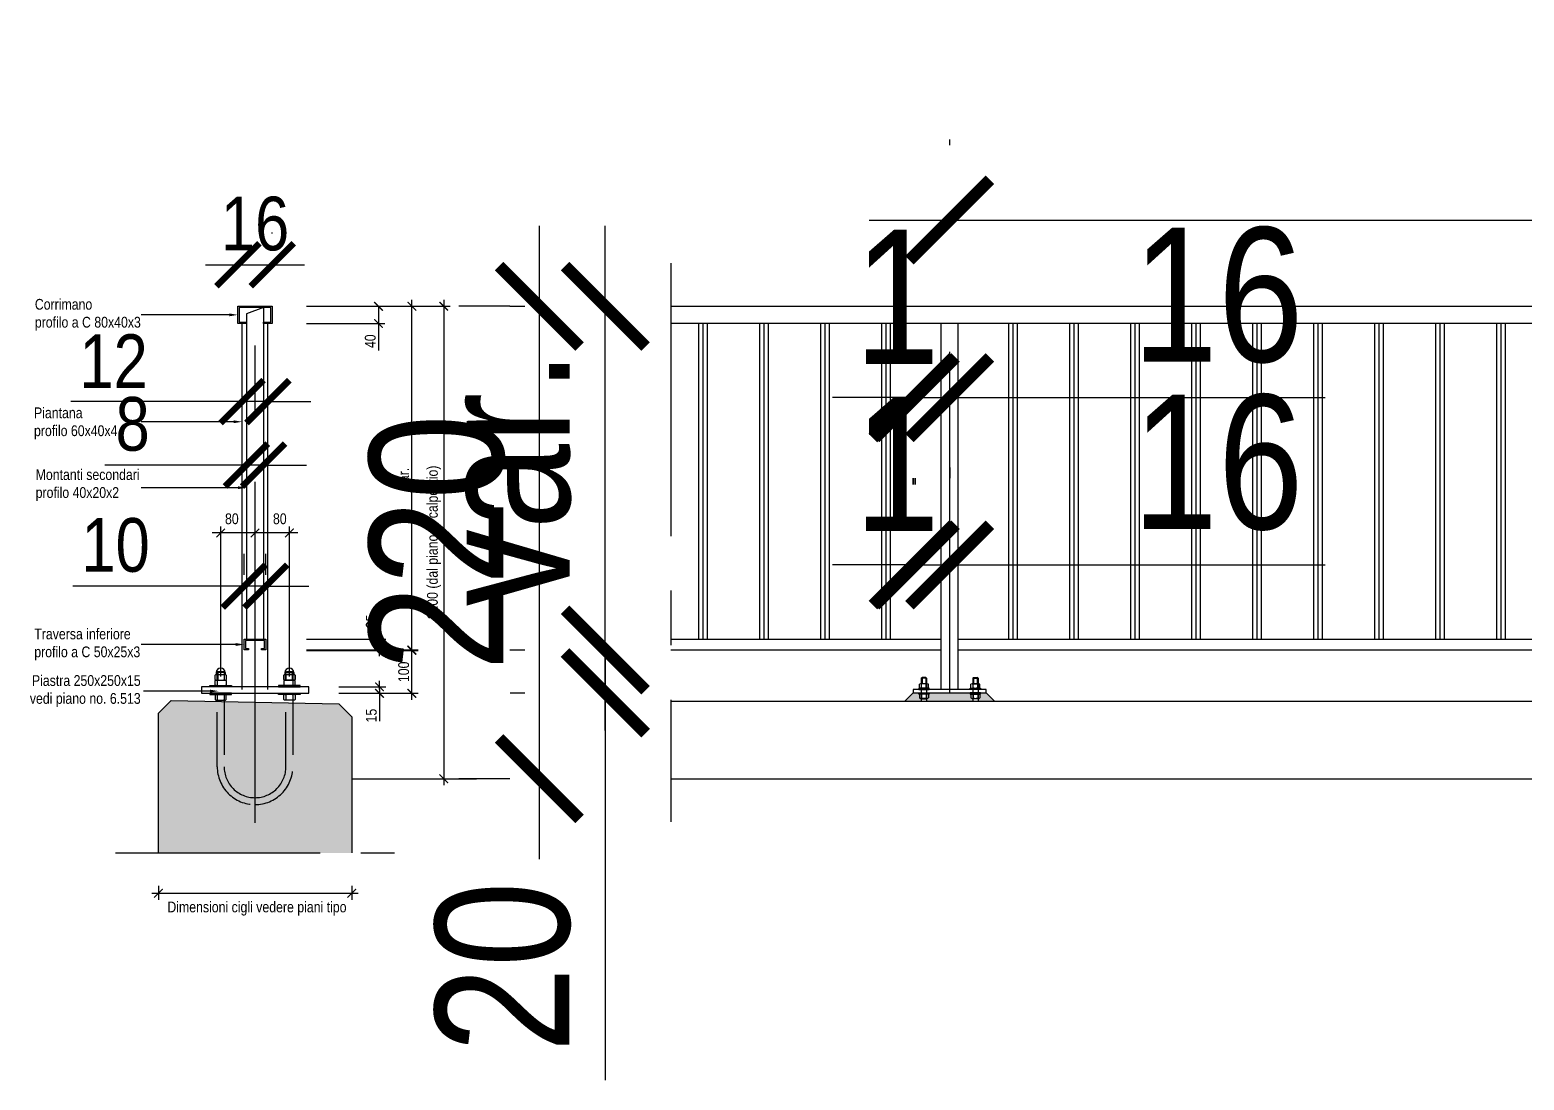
# Model space of a CAD drawing. Header units: millimetres. Extents: x 4085 to 4872, y 1447 to 1654.
# Drawn here: x 4731.8 to 4801.4, y 1492.8 to 1541.7 of the extents above; entities that cross this region are included whole.
import ezdxf

# ---------------------------------------------------------------- set-up
doc = ezdxf.new("R2010")
doc.units = ezdxf.units.MM
doc.linetypes.add('CENTRO', pattern=[50.8, 31.75, -6.35, 6.35, -6.35])
doc.linetypes.add('NASCOSTA', pattern=[9.525, 6.35, -3.175])
for name, color, linetype in [('421 cordolo 35', 4, 'Continuous'), ('422 cordolo 50', 7, 'Continuous'), ('513 piantana', 3, 'Continuous'), ('514 piastra', 3, 'Continuous'), ('517 montanti', 145, 'Continuous'), ('518 traverse', 145, 'Continuous'), ('601 misure 25', 252, 'Continuous'), ('602 misure 10', 252, 'Continuous'), ('704 bulloni', 251, 'Continuous'), ('708 hilti', 2, 'Continuous'), ('802 tratt interruz sezione', 145, 'CENTRO'), ('808 terreno naturale', 7, 'Continuous'), ('modifiche 03.08', 10, 'Continuous'), ('modifiche 2008', 10, 'Continuous')]:
    doc.layers.add(name, color=color, linetype=linetype)
doc.layers.add('820 sfuma beton armato', color=7, linetype='Continuous', true_color=0xb3b3b3)
doc.styles.add('T-arial-4mm', font='ARIALN.TTF')
doc.dimstyles.new('Mis-10 mm cantone', dxfattribs={"dimtxt": 2.5, "dimasz": 2, "dimexe": 1.5, "dimexo": 3, "dimtad": 3, "dimlfac": 10, "dimzin": 9, "dimtxsty": 'T-arial-4mm', "dimblk": 'ARCHTICK', "dimcen": -2.5, "dimdle": 1.5, "dimclrd": 2, "dimclre": 2, "dimclrt": 4, "dimazin": 2, "dimtfac": 1, "dimtmove": 0, "dimatfit": 3, "dimfxl": 1, "dimlwd": -1, "dimlwe": -1, "dimarcsym": 0})
doc.dimstyles.new('Mis-25 mm cantone', dxfattribs={"dimscale": 2.5, "dimtxt": 2.5, "dimasz": 1.5, "dimexe": 1.5, "dimexo": 3, "dimtad": 3, "dimlfac": 10, "dimzin": 9, "dimtxsty": 'T-arial-4mm', "dimblk": 'ARCHTICK', "dimcen": -2.5, "dimdle": 1.5, "dimclrd": 2, "dimclre": 2, "dimclrt": 4, "dimazin": 2, "dimtfac": 1, "dimtmove": 0, "dimatfit": 3, "dimfxl": 1, "dimlwd": -1, "dimlwe": -1, "dimarcsym": 0})

# ---------------------------------------------------------------- blocks, each defined once
blk = doc.blocks.new('_ArchTick')
at = {"color": 0, "linetype": 'ByBlock', "const_width": 0.15}
blk.add_lwpolyline([(-0.5, -0.5), (0.5, 0.5)], dxfattribs=at)
blk = doc.blocks.new('*D32')
at = {"layer": '601 misure 25', "transparency": 16777216}
for p, q in [((4774.658, 1536.341), (4774.658, 1536.607)), ((4814.658, 1536.341), (4814.658, 1536.607)), ((4770.908, 1532.857), (4818.408, 1532.857))]:
    blk.add_line(p, q, dxfattribs=at)
at = {"layer": 'Defpoints', "color": 0, "transparency": 16777216}
for p in [(4814.658, 1532.857), (4774.658, 1528.841), (4814.658, 1528.841)]:
    blk.add_point(p, dxfattribs=at)
at = {"layer": '601 misure 25', "transparency": 16777216, "xscale": 3.75, "yscale": 3.75, "zscale": 3.75, "rotation": 180}
blk.add_blockref('_ArchTick', (4774.658, 1532.857), dxfattribs=at)
at = {"layer": '601 misure 25', "transparency": 16777216, "xscale": 3.75, "yscale": 3.75, "zscale": 3.75}
blk.add_blockref('_ArchTick', (4814.658, 1532.857), dxfattribs=at)
at = {"layer": '601 misure 25', "transparency": 16777216, "insert": (4807.826, 1537.611), "char_height": 6.25, "attachment_point": 5, "style": 'T-arial-4mm'}
blk.add_mtext('400', dxfattribs=at)
blk = doc.blocks.new('*D16')
at = {"layer": '601 misure 25', "transparency": 16777216}
for p, q in [((4758.626, 1512.841), (4758.626, 1516.591)), ((4754.187, 1512.841), (4754.876, 1512.841)), ((4758.626, 1512.841), (4758.626, 1510.841)), ((4754.195, 1510.841), (4754.876, 1510.841)), ((4758.626, 1510.841), (4758.626, 1492.807))]:
    blk.add_line(p, q, dxfattribs=at)
at = {"layer": 'Defpoints', "color": 0, "transparency": 16777216}
for p in [(4758.626, 1512.841), (4761.687, 1512.841), (4761.695, 1510.841)]:
    blk.add_point(p, dxfattribs=at)
at = {"layer": '601 misure 25', "transparency": 16777216, "xscale": 3.75, "yscale": 3.75, "zscale": 3.75}
for p, rotation in [((4758.626, 1512.841), 270), ((4758.626, 1510.841), 90)]:
    blk.add_blockref('_ArchTick', p, dxfattribs=dict(at, rotation=rotation))
at = {"layer": '601 misure 25', "transparency": 16777216, "insert": (4753.872, 1498.074), "char_height": 6.25, "attachment_point": 5, "rotation": 90, "style": 'T-arial-4mm'}
blk.add_mtext('20', dxfattribs=at)
blk = doc.blocks.new('*D17')
at = {"layer": '601 misure 25', "transparency": 16777216}
for p, q in [((4755.554, 1503.091), (4755.554, 1532.591)), ((4754.187, 1528.841), (4751.804, 1528.841)), ((4754.187, 1506.841), (4751.804, 1506.841))]:
    blk.add_line(p, q, dxfattribs=at)
at = {"layer": 'Defpoints', "color": 0, "transparency": 16777216}
for p in [(4755.554, 1528.841), (4761.687, 1528.841), (4761.687, 1506.841)]:
    blk.add_point(p, dxfattribs=at)
at = {"layer": '601 misure 25', "transparency": 16777216, "xscale": 3.75, "yscale": 3.75, "zscale": 3.75}
for p, rotation in [((4755.554, 1528.841), 90), ((4755.554, 1506.841), 270)]:
    blk.add_blockref('_ArchTick', p, dxfattribs=dict(at, rotation=rotation))
at = {"layer": '601 misure 25', "transparency": 16777216, "insert": (4750.8, 1517.841), "char_height": 6.25, "attachment_point": 5, "rotation": 90, "style": 'T-arial-4mm'}
blk.add_mtext('220', dxfattribs=at)
blk = doc.blocks.new('*D18')
at = {"layer": '601 misure 25', "transparency": 16777216}
for p, q in [((4758.626, 1509.091), (4758.626, 1532.591)), ((4754.187, 1528.841), (4754.876, 1528.841)), ((4754.187, 1512.841), (4754.876, 1512.841))]:
    blk.add_line(p, q, dxfattribs=at)
at = {"layer": 'Defpoints', "color": 0, "transparency": 16777216}
for p in [(4758.626, 1528.841), (4761.687, 1528.841), (4761.687, 1512.841)]:
    blk.add_point(p, dxfattribs=at)
at = {"layer": '601 misure 25', "transparency": 16777216, "xscale": 3.75, "yscale": 3.75, "zscale": 3.75}
for p, rotation in [((4758.626, 1528.841), 90), ((4758.626, 1512.841), 270)]:
    blk.add_blockref('_ArchTick', p, dxfattribs=dict(at, rotation=rotation))
at = {"layer": '601 misure 25', "transparency": 16777216, "insert": (4753.887, 1520.841), "char_height": 6.25, "attachment_point": 5, "rotation": 90, "style": 'T-arial-4mm'}
blk.add_mtext('var.', dxfattribs=at)
blk = doc.blocks.new('*D26')
at = {"layer": '602 misure 10', "transparency": 16777216}
for p, q in [((4741.517, 1532.229), (4741.517, 1532.276)), ((4743.117, 1532.229), (4743.117, 1532.276)), ((4740.017, 1530.776), (4744.617, 1530.776))]:
    blk.add_line(p, q, dxfattribs=at)
at = {"layer": 'Defpoints', "color": 0, "transparency": 16777216}
for p in [(4743.117, 1530.776), (4741.517, 1529.229), (4743.117, 1529.229)]:
    blk.add_point(p, dxfattribs=at)
at = {"layer": '602 misure 10', "transparency": 16777216, "xscale": 2, "yscale": 2, "zscale": 2, "rotation": 180}
blk.add_blockref('_ArchTick', (4741.517, 1530.776), dxfattribs=at)
at = {"layer": '602 misure 10', "transparency": 16777216, "xscale": 2, "yscale": 2, "zscale": 2}
blk.add_blockref('_ArchTick', (4743.117, 1530.776), dxfattribs=at)
at = {"layer": '602 misure 10', "transparency": 16777216, "insert": (4742.317, 1532.677), "char_height": 2.5, "attachment_point": 5, "style": 'T-arial-4mm'}
blk.add_mtext('16', dxfattribs=at)
blk = doc.blocks.new('*D34')
at = {"layer": '602 misure 10', "transparency": 16777216}
for p, q in [((4741.917, 1523.916), (4741.917, 1522.947)), ((4742.717, 1524.061), (4742.717, 1522.947)), ((4741.917, 1521.447), (4735.318, 1521.447)), ((4742.717, 1521.447), (4741.917, 1521.447)), ((4742.717, 1521.447), (4744.717, 1521.447))]:
    blk.add_line(p, q, dxfattribs=at)
at = {"layer": 'Defpoints', "color": 0, "transparency": 16777216}
for p in [(4741.917, 1521.447), (4741.917, 1520.916), (4742.717, 1521.061)]:
    blk.add_point(p, dxfattribs=at)
at = {"layer": '602 misure 10', "transparency": 16777216, "xscale": 2, "yscale": 2, "zscale": 2}
blk.add_blockref('_ArchTick', (4741.917, 1521.447), dxfattribs=at)
at = {"layer": '602 misure 10', "transparency": 16777216, "xscale": 2, "yscale": 2, "zscale": 2, "rotation": 180}
blk.add_blockref('_ArchTick', (4742.717, 1521.447), dxfattribs=at)
at = {"layer": '602 misure 10', "transparency": 16777216, "insert": (4736.618, 1523.349), "char_height": 2.5, "attachment_point": 5, "style": 'T-arial-4mm'}
blk.add_mtext('8', dxfattribs=at)
blk = doc.blocks.new('*D27')
at = {"layer": '602 misure 10', "transparency": 16777216}
for p, q in [((4741.717, 1522.266), (4741.717, 1525.905)), ((4742.917, 1522.266), (4742.917, 1525.905)), ((4741.717, 1524.405), (4733.74, 1524.405)), ((4742.917, 1524.405), (4741.717, 1524.405)), ((4742.917, 1524.405), (4744.917, 1524.405))]:
    blk.add_line(p, q, dxfattribs=at)
at = {"layer": 'Defpoints', "color": 0, "transparency": 16777216}
for p in [(4741.717, 1524.405), (4741.717, 1519.266), (4742.917, 1519.266)]:
    blk.add_point(p, dxfattribs=at)
at = {"layer": '602 misure 10', "transparency": 16777216, "xscale": 2, "yscale": 2, "zscale": 2}
blk.add_blockref('_ArchTick', (4741.717, 1524.405), dxfattribs=at)
at = {"layer": '602 misure 10', "transparency": 16777216, "xscale": 2, "yscale": 2, "zscale": 2, "rotation": 180}
blk.add_blockref('_ArchTick', (4742.917, 1524.405), dxfattribs=at)
at = {"layer": '602 misure 10', "transparency": 16777216, "insert": (4735.729, 1526.285), "char_height": 2.5, "attachment_point": 5, "style": 'T-arial-4mm'}
blk.add_mtext('12', dxfattribs=at)
blk = doc.blocks.new('*D35')
at = {"layer": '602 misure 10', "transparency": 16777216}
for p, q in [((4741.817, 1516.341), (4741.817, 1517.309)), ((4742.817, 1516.341), (4742.817, 1517.309)), ((4741.817, 1515.809), (4733.83, 1515.809)), ((4742.817, 1515.809), (4741.817, 1515.809)), ((4742.817, 1515.809), (4744.817, 1515.809))]:
    blk.add_line(p, q, dxfattribs=at)
at = {"layer": 'Defpoints', "color": 0, "transparency": 16777216}
for p in [(4741.817, 1515.809), (4741.817, 1513.341), (4742.817, 1513.341)]:
    blk.add_point(p, dxfattribs=at)
at = {"layer": '602 misure 10', "transparency": 16777216, "xscale": 2, "yscale": 2, "zscale": 2}
blk.add_blockref('_ArchTick', (4741.817, 1515.809), dxfattribs=at)
at = {"layer": '602 misure 10', "transparency": 16777216, "xscale": 2, "yscale": 2, "zscale": 2, "rotation": 180}
blk.add_blockref('_ArchTick', (4742.817, 1515.809), dxfattribs=at)
at = {"layer": '602 misure 10', "transparency": 16777216, "insert": (4735.823, 1517.711), "char_height": 2.5, "attachment_point": 5, "style": 'T-arial-4mm'}
blk.add_mtext('10', dxfattribs=at)
blk = doc.blocks.new('*D28')
at = {"layer": '601 misure 25', "transparency": 16777216}
for p, q in [((4773.058, 1520.841), (4773.058, 1520.547)), ((4774.658, 1518.341), (4774.658, 1520.547)), ((4773.058, 1516.797), (4769.308, 1516.797)), ((4773.058, 1516.797), (4774.658, 1516.797)), ((4774.658, 1516.797), (4792.139, 1516.797))]:
    blk.add_line(p, q, dxfattribs=at)
at = {"layer": 'Defpoints', "color": 0, "transparency": 16777216}
for p in [(4773.058, 1516.797), (4773.058, 1513.341), (4774.658, 1510.841)]:
    blk.add_point(p, dxfattribs=at)
at = {"layer": '601 misure 25', "transparency": 16777216, "xscale": 3.75, "yscale": 3.75, "zscale": 3.75}
blk.add_blockref('_ArchTick', (4773.058, 1516.797), dxfattribs=at)
at = {"layer": '601 misure 25', "transparency": 16777216, "xscale": 3.75, "yscale": 3.75, "zscale": 3.75, "rotation": 180}
blk.add_blockref('_ArchTick', (4774.658, 1516.797), dxfattribs=at)
at = {"layer": '601 misure 25', "transparency": 16777216, "insert": (4787.149, 1521.55), "char_height": 6.25, "attachment_point": 5, "style": 'T-arial-4mm'}
blk.add_mtext('16', dxfattribs=at)
blk = doc.blocks.new('*D29')
at = {"layer": '601 misure 25', "transparency": 16777216}
for p, q in [((4772.958, 1520.841), (4772.958, 1520.547)), ((4773.058, 1520.841), (4773.058, 1520.547)), ((4772.958, 1516.797), (4769.208, 1516.797)), ((4773.058, 1516.797), (4772.958, 1516.797)), ((4773.058, 1516.797), (4776.808, 1516.797))]:
    blk.add_line(p, q, dxfattribs=at)
at = {"layer": 'Defpoints', "color": 0, "transparency": 16777216}
for p in [(4772.958, 1516.797), (4772.958, 1513.341), (4773.058, 1513.341)]:
    blk.add_point(p, dxfattribs=at)
at = {"layer": '601 misure 25', "transparency": 16777216, "xscale": 3.75, "yscale": 3.75, "zscale": 3.75}
blk.add_blockref('_ArchTick', (4772.958, 1516.797), dxfattribs=at)
at = {"layer": '601 misure 25', "transparency": 16777216, "xscale": 3.75, "yscale": 3.75, "zscale": 3.75, "rotation": 180}
blk.add_blockref('_ArchTick', (4773.058, 1516.797), dxfattribs=at)
at = {"layer": '601 misure 25', "transparency": 16777216, "insert": (4772.208, 1521.497), "char_height": 6.25, "attachment_point": 5, "style": 'T-arial-4mm'}
blk.add_mtext('1', dxfattribs=at)
blk = doc.blocks.new('*D30')
at = {"layer": '601 misure 25', "transparency": 16777216}
for p, q in [((4772.958, 1524.586), (4769.208, 1524.586)), ((4773.058, 1524.586), (4772.958, 1524.586)), ((4773.058, 1524.586), (4776.808, 1524.586)), ((4772.958, 1520.541), (4772.958, 1520.836)), ((4773.058, 1520.541), (4773.058, 1520.836))]:
    blk.add_line(p, q, dxfattribs=at)
at = {"layer": 'Defpoints', "color": 0, "transparency": 16777216}
for p in [(4772.958, 1528.041), (4773.058, 1528.041), (4772.958, 1524.586)]:
    blk.add_point(p, dxfattribs=at)
at = {"layer": '601 misure 25', "transparency": 16777216, "xscale": 3.75, "yscale": 3.75, "zscale": 3.75}
blk.add_blockref('_ArchTick', (4772.958, 1524.586), dxfattribs=at)
at = {"layer": '601 misure 25', "transparency": 16777216, "xscale": 3.75, "yscale": 3.75, "zscale": 3.75, "rotation": 180}
blk.add_blockref('_ArchTick', (4773.058, 1524.586), dxfattribs=at)
at = {"layer": '601 misure 25', "transparency": 16777216, "insert": (4772.208, 1529.286), "char_height": 6.25, "attachment_point": 5, "style": 'T-arial-4mm'}
blk.add_mtext('1', dxfattribs=at)
blk = doc.blocks.new('*D31')
at = {"layer": '601 misure 25', "transparency": 16777216}
for p, q in [((4773.058, 1524.586), (4769.308, 1524.586)), ((4773.058, 1524.586), (4774.658, 1524.586)), ((4774.658, 1524.586), (4792.139, 1524.586)), ((4773.058, 1520.541), (4773.058, 1520.836)), ((4774.658, 1521.341), (4774.658, 1520.836))]:
    blk.add_line(p, q, dxfattribs=at)
at = {"layer": 'Defpoints', "color": 0, "transparency": 16777216}
for p in [(4774.658, 1528.841), (4773.058, 1528.041), (4773.058, 1524.586)]:
    blk.add_point(p, dxfattribs=at)
at = {"layer": '601 misure 25', "transparency": 16777216, "xscale": 3.75, "yscale": 3.75, "zscale": 3.75}
blk.add_blockref('_ArchTick', (4773.058, 1524.586), dxfattribs=at)
at = {"layer": '601 misure 25', "transparency": 16777216, "xscale": 3.75, "yscale": 3.75, "zscale": 3.75, "rotation": 180}
blk.add_blockref('_ArchTick', (4774.658, 1524.586), dxfattribs=at)
at = {"layer": '601 misure 25', "transparency": 16777216, "insert": (4787.149, 1529.34), "char_height": 6.25, "attachment_point": 5, "style": 'T-arial-4mm'}
blk.add_mtext('16', dxfattribs=at)

msp = doc.modelspace()

# ---------------------------------------------------------------- hatches: boundary and pattern name
at = {"layer": '820 sfuma beton armato'}
msp.add_hatch(color=256, dxfattribs=at).paths.add_polyline_path([(4746.817, 1503.3885), (4746.817, 1509.7167), (4746.2171, 1510.3287), (4738.4169, 1510.4847), (4737.817, 1509.8967), (4737.817, 1503.3885)])
at = {"layer": 'modifiche 2008'}
h = msp.add_hatch(color=256, dxfattribs=at)
h.paths.add_polyline_path([(4773.2494, 1510.6006), (4773.2494, 1510.7622, -0.1779162), (4773.3016, 1510.7814), (4773.2184, 1510.7814), (4773.2184, 1510.8414), (4772.9584, 1510.8414), (4772.5601, 1510.4414), (4773.3384, 1510.4414), (4773.3384, 1510.5814), (4773.3016, 1510.5814, -0.1779162)])
h.paths.add_polyline_path([(4775.7383, 1510.4414), (4775.7383, 1510.5814), (4775.7016, 1510.5814, -0.1779162), (4775.6493, 1510.6006), (4775.6493, 1510.7622, -0.1779162), (4775.7016, 1510.7814), (4775.6183, 1510.7814), (4775.6183, 1510.8414), (4773.6984, 1510.8414), (4773.6984, 1510.7814), (4773.6151, 1510.7814, -0.1779162), (4773.6674, 1510.7622), (4773.6674, 1510.6006, -0.1779162), (4773.6151, 1510.5814), (4773.5784, 1510.5814), (4773.5784, 1510.4414)])
h.paths.add_polyline_path([(4776.7567, 1510.4414), (4776.3584, 1510.8414), (4776.0983, 1510.8414), (4776.0983, 1510.7814), (4776.0151, 1510.7814, -0.1779162), (4776.0673, 1510.7622), (4776.0673, 1510.6006, -0.1779162), (4776.0151, 1510.5814), (4775.9783, 1510.5814), (4775.9783, 1510.4414)])

# ---------------------------------------------------------------- linework, layer by layer
at = {"layer": '421 cordolo 35'}
msp.add_line((4861.746, 1510.4414), (4761.6756, 1510.4414), dxfattribs=at)
at = {"layer": '422 cordolo 50'}
msp.add_lwpolyline([(4737.817, 1503.3885), (4737.817, 1509.8967), (4738.4169, 1510.4847), (4746.2171, 1510.3287), (4746.817, 1509.7167), (4746.817, 1503.3885)], dxfattribs=at)
at = {"layer": '513 piantana', "color": 1, "linetype": 'CENTRO', "ltscale": 0.5}
for p, q in [((4742.317, 1504.7923), (4742.317, 1528.8414)), ((4774.6584, 1510.8414), (4774.6584, 1528.8414))]:
    msp.add_line(p, q, dxfattribs=at)
at = {"layer": '513 piantana'}
for p, q in [((4741.717, 1511.0014), (4741.717, 1528.0414)), ((4742.917, 1511.0014), (4742.917, 1528.0414)), ((4774.2584, 1511.0014), (4774.2584, 1528.0414)), ((4775.0584, 1511.0014), (4775.0584, 1528.0414))]:
    msp.add_line(p, q, dxfattribs=at)
at = {"layer": '514 piastra'}
msp.add_lwpolyline([(4772.9584, 1510.8414), (4776.3584, 1510.8414), (4776.3584, 1511.0014), (4772.9584, 1511.0014)], close=True, dxfattribs=at)
at = {"layer": '517 montanti'}
for p, q in [((4742.717, 1528.7814), (4741.917, 1528.4902)), ((4741.917, 1528.4902), (4741.917, 1513.3414)), ((4742.717, 1528.7814), (4742.717, 1513.3414)), ((4762.9784, 1513.3414), (4762.9784, 1528.0414)), ((4762.9784, 1513.3414), (4762.9784, 1528.0414)), ((4763.3784, 1513.3414), (4763.3784, 1528.0414)), ((4763.3784, 1513.3414), (4763.3784, 1528.0414)), ((4765.8184, 1513.3414), (4765.8184, 1528.0414)), ((4766.2184, 1513.3414), (4766.2184, 1528.0414)), ((4768.6584, 1513.3414), (4768.6584, 1528.0414)), ((4769.0584, 1513.3414), (4769.0584, 1528.0414)), ((4771.4984, 1513.3414), (4771.4984, 1528.0414)), ((4771.8984, 1513.3414), (4771.8984, 1528.0414)), ((4777.4184, 1513.3414), (4777.4184, 1528.0414)), ((4777.8184, 1513.3414), (4777.8184, 1528.0414)), ((4780.2584, 1513.3414), (4780.2584, 1528.0414)), ((4780.6584, 1513.3414), (4780.6584, 1528.0414)), ((4783.0984, 1513.3414), (4783.0984, 1528.0414)), ((4783.4984, 1513.3414), (4783.4984, 1528.0414)), ((4785.9384, 1513.3414), (4785.9384, 1528.0414)), ((4785.9384, 1513.3414), (4785.9384, 1528.0414)), ((4786.3384, 1513.3414), (4786.3384, 1528.0414)), ((4786.3384, 1513.3414), (4786.3384, 1528.0414)), ((4788.7784, 1513.3414), (4788.7784, 1528.0414)), ((4789.1784, 1513.3414), (4789.1784, 1528.0414)), ((4791.6184, 1513.3414), (4791.6184, 1528.0414)), ((4792.0184, 1513.3414), (4792.0184, 1528.0414)), ((4794.4584, 1513.3414), (4794.4584, 1528.0414)), ((4794.8584, 1513.3414), (4794.8584, 1528.0414)), ((4797.2984, 1513.3414), (4797.2984, 1528.0414)), ((4797.6984, 1513.3414), (4797.6984, 1528.0414)), ((4800.1384, 1513.3414), (4800.1384, 1528.0414)), ((4800.5384, 1513.3414), (4800.5384, 1528.0414))]:
    msp.add_line(p, q, dxfattribs=at)
at = {"layer": '517 montanti', "color": 1, "linetype": 'CENTRO'}
for p, q in [((4763.1784, 1513.3414), (4763.1784, 1528.0414)), ((4766.0184, 1513.3414), (4766.0184, 1528.0414)), ((4768.8584, 1513.3414), (4768.8584, 1528.0414)), ((4771.6984, 1513.3414), (4771.6984, 1528.0414)), ((4777.6184, 1513.3414), (4777.6184, 1528.0414)), ((4780.4584, 1513.3414), (4780.4584, 1528.0414)), ((4783.2984, 1513.3414), (4783.2984, 1528.0414)), ((4786.1384, 1513.3414), (4786.1384, 1528.0414)), ((4788.9784, 1513.3414), (4788.9784, 1528.0414)), ((4791.8184, 1513.3414), (4791.8184, 1528.0414)), ((4794.6584, 1513.3414), (4794.6584, 1528.0414)), ((4797.4984, 1513.3414), (4797.4984, 1528.0414)), ((4800.3384, 1513.3414), (4800.3384, 1528.0414))]:
    msp.add_line(p, q, dxfattribs=at)
at = {"layer": '518 traverse'}
for p, q in [((4761.6756, 1528.8414), (4852.9584, 1528.8414)), ((4852.9584, 1528.0414), (4761.6756, 1528.0414)), ((4761.6756, 1513.3414), (4774.2584, 1513.3414)), ((4775.0584, 1513.3414), (4814.2584, 1513.3414)), ((4761.6756, 1512.8414), (4774.2584, 1512.8414)), ((4775.0584, 1512.8414), (4814.2584, 1512.8414))]:
    msp.add_line(p, q, dxfattribs=at)
at = {"layer": '518 traverse', "color": 2}
for points in [[(4742.717, 1528.1014), (4743.057, 1528.1014), (4743.057, 1528.7814), (4741.577, 1528.7814), (4741.577, 1528.1014), (4741.917, 1528.1014), (4741.917, 1528.0414), (4741.517, 1528.0414), (4741.517, 1528.8414), (4743.117, 1528.8414), (4743.117, 1528.0414), (4742.717, 1528.0414)], [(4742.017, 1512.8414), (4741.817, 1512.8414), (4741.817, 1513.3414), (4742.817, 1513.3414), (4742.817, 1512.8414), (4742.617, 1512.8414), (4742.617, 1512.9014), (4742.757, 1512.9014), (4742.757, 1513.2814), (4741.877, 1513.2814), (4741.877, 1512.9014), (4742.017, 1512.9014)]]:
    msp.add_lwpolyline(points, close=True, dxfattribs=at)
at = {"layer": '601 misure 25'}
for p, q in [((4737.517, 1501.5074), (4747.117, 1501.5074)), ((4737.817, 1501.8488), (4737.817, 1501.2074)), ((4746.817, 1501.8488), (4746.817, 1501.2074))]:
    msp.add_line(p, q, dxfattribs=at)
at = {"layer": '601 misure 25', "linetype": 'ByBlock', "const_width": 0.06}
for points in [[(4738.017, 1501.7074), (4737.617, 1501.3074)], [(4746.617, 1501.3074), (4747.017, 1501.7074)]]:
    msp.add_lwpolyline(points, dxfattribs=at)
at = {"layer": '602 misure 10'}
for p, q in [((4749.6195, 1512.5414), (4749.6195, 1529.1414)), ((4751.1017, 1529.1414), (4751.1017, 1506.5414)), ((4744.717, 1528.8414), (4749.9195, 1528.8414)), ((4744.717, 1528.8414), (4748.3643, 1528.8414)), ((4744.717, 1528.8414), (4751.4017, 1528.8414)), ((4748.0643, 1528.8414), (4748.0643, 1527.7414)), ((4744.717, 1528.0414), (4748.3643, 1528.0414)), ((4748.0643, 1528.0414), (4748.0643, 1526.7891)), ((4742.617, 1518.2844), (4740.317, 1518.2844)), ((4740.717, 1511.6014), (4740.717, 1518.5844)), ((4744.317, 1518.2844), (4742.017, 1518.2844)), ((4742.317, 1517.4168), (4742.317, 1518.5844)), ((4742.317, 1517.4168), (4742.317, 1518.5844)), ((4743.917, 1511.6014), (4743.917, 1518.5844)), ((4748.1117, 1513.3414), (4748.1117, 1514.5886)), ((4744.717, 1513.3414), (4748.4117, 1513.3414)), ((4748.1117, 1512.5414), (4748.1117, 1513.3414)), ((4744.717, 1512.8414), (4749.9195, 1512.8414)), ((4744.717, 1512.8414), (4748.4117, 1512.8414)), ((4744.717, 1512.8186), (4749.9195, 1512.8186)), ((4749.6195, 1510.5186), (4749.6195, 1513.1186)), ((4746.2171, 1511.1186), (4748.4117, 1511.1186)), ((4748.1117, 1511.0014), (4748.1117, 1511.4014)), ((4746.2171, 1510.8186), (4749.9195, 1510.8186)), ((4748.1117, 1511.0014), (4748.1117, 1510.8414)), ((4748.1117, 1510.8414), (4748.1117, 1509.5216)), ((4747.417, 1506.8414), (4751.4017, 1506.8414))]:
    msp.add_line(p, q, dxfattribs=at)
for points in [[(4741.117, 1528.4414), (4737.0087, 1528.4414)], [(4741.317, 1523.4652), (4737.0087, 1523.4652)], [(4741.517, 1520.394), (4737.0087, 1520.394)], [(4741.417, 1513.0914), (4737.0087, 1513.0914)], [(4740.217, 1510.9214), (4737.1166, 1510.9214)]]:
    msp.add_lwpolyline(points, dxfattribs=at)
for points in [[(4741.117, 1528.5081), (4741.517, 1528.4414), (4741.117, 1528.3747)], [(4741.317, 1523.5319), (4741.717, 1523.4652), (4741.317, 1523.3986)], [(4741.517, 1520.4607), (4741.917, 1520.394), (4741.517, 1520.3274)], [(4741.417, 1513.1581), (4741.817, 1513.0914), (4741.417, 1513.0247)], [(4740.217, 1510.9881), (4740.617, 1510.9214), (4740.217, 1510.8547)]]:
    msp.add_solid(points, dxfattribs=at)
at = {"layer": '704 bulloni'}
for p, q in [((4740.5112, 1511.783), (4740.5112, 1511.6987)), ((4740.557, 1511.8045), (4740.877, 1511.8045)), ((4740.557, 1511.8045), (4740.877, 1511.8045)), ((4740.5912, 1511.8387), (4740.5912, 1511.4387)), ((4740.9228, 1511.783), (4740.9228, 1511.6987)), ((4743.7112, 1511.783), (4743.7112, 1511.6987)), ((4743.757, 1511.8045), (4744.077, 1511.8045)), ((4743.757, 1511.8045), (4744.077, 1511.8045)), ((4744.0428, 1511.8387), (4744.0428, 1511.4387)), ((4744.1228, 1511.783), (4744.1228, 1511.6987)), ((4740.485, 1511.4387), (4740.949, 1511.4387)), ((4740.557, 1511.6687), (4740.557, 1511.4687)), ((4740.557, 1511.6687), (4740.557, 1511.4687)), ((4740.557, 1511.4087), (4740.557, 1511.2087)), ((4743.685, 1511.4387), (4744.149, 1511.4387)), ((4743.757, 1511.6687), (4743.757, 1511.4687)), ((4744.077, 1511.6687), (4744.077, 1511.4687)), ((4744.077, 1511.4087), (4744.077, 1511.2087)), ((4773.2494, 1511.0806), (4773.2494, 1511.2422)), ((4773.6151, 1511.2614), (4773.3016, 1511.2614)), ((4773.6151, 1511.0614), (4773.3016, 1511.0614)), ((4773.3384, 1511.5274), (4773.3724, 1511.5614)), ((4773.5784, 1511.5274), (4773.3384, 1511.5274)), ((4773.3384, 1511.5274), (4773.3384, 1510.4414)), ((4773.3539, 1511.0806), (4773.3539, 1511.2422)), ((4773.3724, 1511.5614), (4773.3724, 1511.2614)), ((4773.5444, 1511.5614), (4773.3724, 1511.5614)), ((4773.5444, 1511.5614), (4773.5444, 1511.2614)), ((4773.5444, 1511.5614), (4773.5784, 1511.5274)), ((4773.5629, 1511.0806), (4773.5629, 1511.2422)), ((4773.5784, 1511.5274), (4773.5784, 1510.4414)), ((4773.6674, 1511.0806), (4773.6674, 1511.2422)), ((4775.6493, 1511.0806), (4775.6493, 1511.2422)), ((4775.7016, 1511.2614), (4776.0151, 1511.2614)), ((4775.7016, 1511.0614), (4776.0151, 1511.0614)), ((4775.7723, 1511.5614), (4775.7383, 1511.5274)), ((4775.7383, 1511.5274), (4775.9783, 1511.5274)), ((4775.7383, 1511.5274), (4775.7383, 1510.4414)), ((4775.7538, 1511.0806), (4775.7538, 1511.2422)), ((4775.7723, 1511.5614), (4775.7723, 1511.2614)), ((4775.7723, 1511.5614), (4775.9443, 1511.5614)), ((4775.9443, 1511.5614), (4775.9443, 1511.2614)), ((4775.9783, 1511.5274), (4775.9443, 1511.5614)), ((4775.9628, 1511.0806), (4775.9628, 1511.2422)), ((4775.9783, 1511.5274), (4775.9783, 1510.4414)), ((4776.0673, 1511.0806), (4776.0673, 1511.2422)), ((4740.557, 1510.7286), (4740.557, 1510.5286)), ((4740.877, 1510.7286), (4740.877, 1510.5286)), ((4743.757, 1510.7286), (4743.757, 1510.5286)), ((4744.077, 1510.7286), (4744.077, 1510.5286)), ((4773.2494, 1510.7622), (4773.2494, 1510.6006)), ((4773.6151, 1510.7814), (4773.3016, 1510.7814)), ((4773.6151, 1510.5814), (4773.3016, 1510.5814)), ((4773.3539, 1510.7622), (4773.3539, 1510.6006)), ((4773.3724, 1510.5814), (4773.3724, 1510.5614)), ((4773.5444, 1510.5814), (4773.5444, 1510.5614)), ((4773.5629, 1510.7622), (4773.5629, 1510.6006)), ((4773.6674, 1510.7622), (4773.6674, 1510.6006)), ((4775.6493, 1510.7622), (4775.6493, 1510.6006)), ((4775.7016, 1510.7814), (4776.0151, 1510.7814)), ((4775.7016, 1510.5814), (4776.0151, 1510.5814)), ((4775.7538, 1510.7622), (4775.7538, 1510.6006)), ((4775.7723, 1510.5814), (4775.7723, 1510.5614)), ((4775.9443, 1510.5814), (4775.9443, 1510.5614)), ((4775.9628, 1510.7622), (4775.9628, 1510.6006)), ((4776.0673, 1510.7622), (4776.0673, 1510.6006))]:
    msp.add_line(p, q, dxfattribs=at)
for points in [[(4740.557, 1511.4387), (4740.557, 1511.8045), (4740.5912, 1511.8387), (4740.8428, 1511.8387), (4740.877, 1511.8045), (4740.877, 1511.4387)], [(4740.557, 1511.4387), (4740.557, 1511.8045), (4740.5912, 1511.8387), (4740.8428, 1511.8387), (4740.877, 1511.8045), (4740.877, 1511.4387)], [(4743.757, 1511.4387), (4743.757, 1511.8045), (4743.7912, 1511.8387), (4744.0428, 1511.8387), (4744.077, 1511.8045), (4744.077, 1511.4387)], [(4743.757, 1511.4387), (4743.757, 1511.8045), (4743.7912, 1511.8387), (4744.0428, 1511.8387), (4744.077, 1511.8045), (4744.077, 1511.4387)], [(4740.485, 1511.4387), (4740.455, 1511.4687), (4740.455, 1511.6687), (4740.485, 1511.6987), (4740.949, 1511.6987), (4740.979, 1511.6687), (4740.979, 1511.4687), (4740.949, 1511.4387)], [(4740.485, 1511.4387), (4740.455, 1511.4687), (4740.455, 1511.6687), (4740.485, 1511.6987), (4740.949, 1511.6987), (4740.979, 1511.6687), (4740.979, 1511.4687), (4740.949, 1511.4387)], [(4740.485, 1511.1787), (4740.455, 1511.2087), (4740.455, 1511.4087), (4740.485, 1511.4387), (4740.949, 1511.4387), (4740.979, 1511.4087), (4740.979, 1511.2087), (4740.949, 1511.1787)], [(4740.527, 1511.6987), (4740.557, 1511.6687), (4740.587, 1511.6987)], [(4740.527, 1511.6987), (4740.557, 1511.6687), (4740.587, 1511.6987)], [(4740.527, 1511.4387), (4740.557, 1511.4687), (4740.587, 1511.4387)], [(4740.527, 1511.4387), (4740.557, 1511.4687), (4740.587, 1511.4387)], [(4740.527, 1511.4387), (4740.557, 1511.4087), (4740.587, 1511.4387)], [(4740.527, 1511.1787), (4740.557, 1511.2087), (4740.587, 1511.1787)], [(4740.907, 1511.6987), (4740.877, 1511.6687), (4740.847, 1511.6987)], [(4740.907, 1511.4387), (4740.877, 1511.4687), (4740.847, 1511.4387)], [(4744.149, 1511.4387), (4744.179, 1511.4687), (4744.179, 1511.6687), (4744.149, 1511.6987), (4743.685, 1511.6987), (4743.655, 1511.6687), (4743.655, 1511.4687), (4743.685, 1511.4387)], [(4743.685, 1511.4387), (4743.655, 1511.4687), (4743.655, 1511.6687), (4743.685, 1511.6987), (4744.149, 1511.6987), (4744.179, 1511.6687), (4744.179, 1511.4687), (4744.149, 1511.4387)], [(4744.149, 1511.1787), (4744.179, 1511.2087), (4744.179, 1511.4087), (4744.149, 1511.4387), (4743.685, 1511.4387), (4743.655, 1511.4087), (4743.655, 1511.2087), (4743.685, 1511.1787)], [(4743.727, 1511.6987), (4743.757, 1511.6687), (4743.787, 1511.6987)], [(4743.727, 1511.4387), (4743.757, 1511.4687), (4743.787, 1511.4387)], [(4744.107, 1511.6987), (4744.077, 1511.6687), (4744.047, 1511.6987)], [(4744.107, 1511.6987), (4744.077, 1511.6687), (4744.047, 1511.6987)], [(4744.107, 1511.4387), (4744.077, 1511.4687), (4744.047, 1511.4387)], [(4744.107, 1511.4387), (4744.077, 1511.4687), (4744.047, 1511.4387)], [(4744.107, 1511.4387), (4744.077, 1511.4087), (4744.047, 1511.4387)], [(4744.107, 1511.1787), (4744.077, 1511.2087), (4744.047, 1511.1787)], [(4740.485, 1510.7586), (4740.455, 1510.7286), (4740.455, 1510.5286), (4740.485, 1510.4986), (4740.949, 1510.4986), (4740.979, 1510.5286), (4740.979, 1510.7286), (4740.949, 1510.7586)], [(4740.527, 1510.7586), (4740.557, 1510.7286), (4740.587, 1510.7586)], [(4740.527, 1510.4986), (4740.557, 1510.5286), (4740.587, 1510.4986)], [(4740.847, 1510.7586), (4740.877, 1510.7286), (4740.907, 1510.7586)], [(4740.847, 1510.4986), (4740.877, 1510.5286), (4740.907, 1510.4986)], [(4744.149, 1510.7586), (4744.179, 1510.7286), (4744.179, 1510.5286), (4744.149, 1510.4986), (4743.685, 1510.4986), (4743.655, 1510.5286), (4743.655, 1510.7286), (4743.685, 1510.7586)], [(4743.787, 1510.7586), (4743.757, 1510.7286), (4743.727, 1510.7586)], [(4743.787, 1510.4986), (4743.757, 1510.5286), (4743.727, 1510.4986)], [(4744.107, 1510.7586), (4744.077, 1510.7286), (4744.047, 1510.7586)], [(4744.107, 1510.4986), (4744.077, 1510.5286), (4744.047, 1510.4986)]]:
    msp.add_lwpolyline(points, dxfattribs=at)
for points in [[(4743.517, 1511.1186), (4741.117, 1511.1186), (4739.817, 1511.1186), (4739.817, 1510.8186), (4744.817, 1510.8186), (4744.817, 1511.1186)], [(4740.217, 1511.1187), (4740.217, 1511.1787), (4741.217, 1511.1787), (4741.217, 1511.1187)], [(4744.417, 1511.1187), (4744.417, 1511.1787), (4743.417, 1511.1787), (4743.417, 1511.1187)], [(4773.6984, 1511.0614), (4773.2184, 1511.0614), (4773.2184, 1511.0014), (4773.6984, 1511.0014)], [(4775.6183, 1511.0614), (4776.0983, 1511.0614), (4776.0983, 1511.0014), (4775.6183, 1511.0014)], [(4740.217, 1510.8186), (4740.217, 1510.7586), (4741.217, 1510.7586), (4741.217, 1510.8186)], [(4744.417, 1510.8186), (4744.417, 1510.7586), (4743.417, 1510.7586), (4743.417, 1510.8186)], [(4773.6984, 1510.7814), (4773.2184, 1510.7814), (4773.2184, 1510.8414), (4773.6984, 1510.8414)], [(4775.6183, 1510.7814), (4776.0983, 1510.7814), (4776.0983, 1510.8414), (4775.6183, 1510.8414)]]:
    msp.add_lwpolyline(points, close=True, dxfattribs=at)
for centre, radius, start, end in [((4740.717, 1511.783), 0.2058, 0, 180), ((4743.917, 1511.783), 0.2058, 0, 180), ((4773.3016, 1511.1807), 0.0807, 49.646863, 130.353137), ((4773.3016, 1511.1421), 0.0807, 229.646863, 310.353137), ((4773.4584, 1510.9674), 0.294, 69.178083, 110.821917), ((4773.4584, 1511.3554), 0.294, 249.178083, 290.821917), ((4773.6151, 1511.1807), 0.0807, 49.646863, 130.353137), ((4773.6151, 1511.1421), 0.0807, 229.646863, 310.353137), ((4775.7016, 1511.1807), 0.0807, 49.646863, 130.353137), ((4775.7016, 1511.1421), 0.0807, 229.646863, 310.353137), ((4775.8583, 1510.9674), 0.294, 69.178083, 110.821917), ((4775.8583, 1511.3554), 0.294, 249.178083, 290.821917), ((4776.0151, 1511.1807), 0.0807, 49.646863, 130.353137), ((4776.0151, 1511.1421), 0.0807, 229.646863, 310.353137), ((4773.3016, 1510.7007), 0.0807, 49.646863, 130.353137), ((4773.3016, 1510.6621), 0.0807, 229.646863, 310.353137), ((4773.4584, 1510.4874), 0.294, 69.178083, 110.821917), ((4773.4584, 1510.8754), 0.294, 249.178083, 290.821917), ((4773.6151, 1510.7007), 0.0807, 49.646863, 130.353137), ((4773.6151, 1510.6621), 0.0807, 229.646863, 310.353137), ((4775.7016, 1510.7007), 0.0807, 49.646863, 130.353137), ((4775.7016, 1510.6621), 0.0807, 229.646863, 310.353137), ((4775.8583, 1510.4874), 0.294, 69.178083, 110.821917), ((4775.8583, 1510.8754), 0.294, 249.178083, 290.821917), ((4776.0151, 1510.7007), 0.0807, 49.646863, 130.353137), ((4776.0151, 1510.6621), 0.0807, 229.646863, 310.353137)]:
    msp.add_arc(centre, radius, start, end, dxfattribs=at)
at = {"layer": '708 hilti'}
for p, q in [((4773.3384, 1510.5614), (4773.5784, 1510.5614)), ((4775.9783, 1510.5614), (4775.7383, 1510.5614))]:
    msp.add_line(p, q, dxfattribs=at)
at = {"layer": '802 tratt interruz sezione', "ltscale": 0.4}
msp.add_line((4761.6756, 1530.8414), (4761.6756, 1504.8414), dxfattribs=at)
at = {"layer": '802 tratt interruz sezione', "ltscale": 0.3}
msp.add_line((4735.817, 1503.3885), (4748.817, 1503.3885), dxfattribs=at)
at = {"layer": '808 terreno naturale', "ltscale": 5}
msp.add_line((4761.6756, 1506.8414), (4816.8375, 1506.8414), dxfattribs=at)
at = {"layer": '808 terreno naturale', "ltscale": 2.5, "flags": 128}
msp.add_lwpolyline([(4746.817, 1506.8414), (4752.6319, 1506.8414)], dxfattribs=at)
at = {"layer": 'modifiche 03.08', "linetype": 'NASCOSTA', "ltscale": 0.4}
for points in [[(4744.077, 1510.4987), (4744.077, 1507.3987, -0.4142136), (4742.317, 1505.6387, -0.4142136), (4740.557, 1507.3987), (4740.557, 1510.4987)], [(4740.877, 1510.4987), (4740.877, 1507.3987, 0.4142136), (4742.317, 1505.9587), (4742.317, 1505.9587, 0.4142136), (4743.757, 1507.3987), (4743.757, 1510.4987)]]:
    msp.add_lwpolyline(points, format="xyb", dxfattribs=at)
at = {"layer": 'modifiche 2008'}
for p, q in [((4772.9584, 1510.8414), (4772.5601, 1510.4414)), ((4776.3584, 1510.8414), (4776.7567, 1510.4414))]:
    msp.add_line(p, q, dxfattribs=at)

# ---------------------------------------------------------------- block references
at = {"layer": '602 misure 10', "xscale": 0.4, "yscale": 0.4, "zscale": 0.4}
for p, rotation in [((4748.0643, 1528.8414), 90), ((4749.6195, 1528.8414), 90), ((4751.1017, 1528.8414), 90), ((4748.0643, 1528.0414), 270), ((4740.717, 1518.2844), 180), ((4742.317, 1518.2844), 180), ((4748.1117, 1513.3414), 90), ((4748.1117, 1512.8414), 270), ((4749.6195, 1512.8414), 270), ((4749.6195, 1512.8186), 90), ((4748.1117, 1511.1186), 270), ((4748.1117, 1510.8186), 90), ((4749.6195, 1510.8186), 270), ((4751.1017, 1506.8414), 270)]:
    msp.add_blockref('_ArchTick', p, dxfattribs=dict(at, rotation=rotation))
for p in [(4742.317, 1518.2844), (4743.917, 1518.2844)]:
    msp.add_blockref('_ArchTick', p, dxfattribs=at)

# ---------------------------------------------------------------- texts
at = {"layer": '601 misure 25', "style": 'T-arial-4mm'}
msp.add_text('Dimensioni cigli vedere piani tipo', height=0.5, dxfattribs=at).set_placement((4738.2356, 1500.6196))
at = {"layer": '602 misure 10', "char_height": 0.5, "style": 'T-arial-4mm'}
for s, insert, attachment_point in [('Corrimano \\Pprofilo a C 80x40x3', (4732.0649, 1528.4414), 4), ('Piantana \\Pprofilo 60x40x4', (4732.0261, 1523.3877), 4), ('Montanti secondari \\Pprofilo 40x20x2', (4732.1037, 1520.5103), 4), ('80', (4741.2376, 1518.9427), 5), ('80', (4743.4707, 1518.9427), 5), ('{\\fArial Narrow|b0|i0|c0|p32;Traversa inferiore \\Pprofilo a C 50x25x3}', (4732.0388, 1513.0914), 4), ('{\\fArial Narrow|b0|i0|c0|p32;Piastra 250x250x15 \\Pvedi piano no. 6.513}', (4736.9916, 1510.9214), 6)]:
    msp.add_mtext(s, dxfattribs=dict(at, insert=insert, attachment_point=attachment_point))
at = {"layer": '602 misure 10', "char_height": 0.5, "attachment_point": 5, "rotation": 90, "style": 'T-arial-4mm'}
for s, insert in [('40', (4747.684, 1527.2152)), ('var.', (4749.2404, 1520.8414)), ('1100 (dal piano di calpestio)', (4750.6489, 1517.8414)), ('25', (4747.7314, 1514.165)), ('100', (4749.2392, 1511.8186)), ('15', (4747.7314, 1509.7815))]:
    msp.add_mtext(s, dxfattribs=dict(at, insert=insert))

# ---------------------------------------------------------------- dimensions: what is measured, and where the dimension line sits
at = {"layer": '601 misure 25'}
for base, p1, p2, override, picture, middle in [((4814.6584, 1532.8572), (4774.6584, 1528.8414), (4814.6584, 1528.8414), {"dimclrd": 256, "dimclre": 256, "dimclrt": 256, "dimtmove": 1}, '*D32', (4807.8262, 1532.8572)), ((4772.9584, 1524.5861), (4773.0584, 1528.0414), (4772.9584, 1528.0414), {"dimclrd": 256, "dimclre": 256, "dimclrt": 256, "dimtmove": 1}, '*D30', (4772.2084, 1524.5861)), ((4773.0584, 1524.5861), (4774.6584, 1528.8414), (4773.0584, 1528.0414), {"dimclrd": 256, "dimclre": 256, "dimclrt": 256}, '*D31', (4787.1486, 1524.5861)), ((4773.0584, 1516.7968), (4774.6584, 1510.8414), (4773.0584, 1513.3414), {"dimclrd": 256, "dimclre": 256, "dimclrt": 256}, '*D28', (4787.1486, 1516.7968)), ((4772.9584, 1516.7968), (4773.0584, 1513.3414), (4772.9584, 1513.3414), {"dimclrd": 256, "dimclre": 256, "dimclrt": 256, "dimtmove": 1}, '*D29', (4772.2084, 1516.7968))]:
    dim = msp.add_linear_dim(base=base, p1=p1, p2=p2, dimstyle='Mis-25 mm cantone', override=override, dxfattribs=at)
    dim.commit()
    dim.dimension.update_dxf_attribs({"geometry": picture, "text_midpoint": middle, "dimtype": 160})
dim = msp.add_linear_dim(base=(4755.5536, 1528.8414), p1=(4761.6869, 1506.8414), p2=(4761.6869, 1528.8414), angle=90, dimstyle='Mis-25 mm cantone', override={"dimclrd": 256, "dimclre": 256, "dimclrt": 256}, dxfattribs=at)
dim.commit()
dim.dimension.update_dxf_attribs({"geometry": '*D17', "text_midpoint": (4750.8, 1517.8414)})
dim = msp.add_linear_dim(base=(4758.6257, 1528.8414), p1=(4761.6869, 1512.8414), p2=(4761.6869, 1528.8414), angle=90, text='var.', dimstyle='Mis-25 mm cantone', override={"dimclrd": 256, "dimclre": 256, "dimclrt": 256, "dimtmove": 1}, dxfattribs=at)
dim.commit()
dim.dimension.update_dxf_attribs({"geometry": '*D18', "text_midpoint": (4753.8871, 1520.8414)})
dim = msp.add_linear_dim(base=(4758.6257, 1512.8414), p1=(4761.6951, 1510.8414), p2=(4761.6869, 1512.8414), angle=90, dimstyle='Mis-25 mm cantone', override={"dimclrd": 256, "dimclre": 256, "dimclrt": 256}, dxfattribs=at)
dim.commit()
dim.dimension.update_dxf_attribs({"geometry": '*D16', "text_midpoint": (4758.6257, 1498.0741), "dimtype": 160})
at = {"layer": '602 misure 10'}
dim = msp.add_linear_dim(base=(4743.117, 1530.7756), p1=(4741.517, 1529.2288), p2=(4743.117, 1529.2288), dimstyle='Mis-10 mm cantone', override={"dimclrd": 256, "dimclre": 256, "dimclrt": 256}, dxfattribs=at)
dim.commit()
dim.dimension.update_dxf_attribs({"geometry": '*D26', "text_midpoint": (4742.317, 1530.7756), "dimtype": 160})
for base, p1, p2, picture, middle in [((4741.717, 1524.4052), (4742.917, 1519.2656), (4741.717, 1519.2656), '*D27', (4735.7286, 1526.2854)), ((4741.917, 1521.4471), (4742.717, 1521.0614), (4741.917, 1520.9158), '*D34', (4736.6176, 1523.3486)), ((4741.817, 1515.8093), (4742.817, 1513.3414), (4741.817, 1513.3414), '*D35', (4735.8235, 1517.7108))]:
    dim = msp.add_linear_dim(base=base, p1=p1, p2=p2, dimstyle='Mis-10 mm cantone', override={"dimclrd": 256, "dimclre": 256, "dimclrt": 256}, dxfattribs=at)
    dim.commit()
    dim.dimension.update_dxf_attribs({"geometry": picture, "text_midpoint": middle})

doc.saveas('drawing.dxf')
